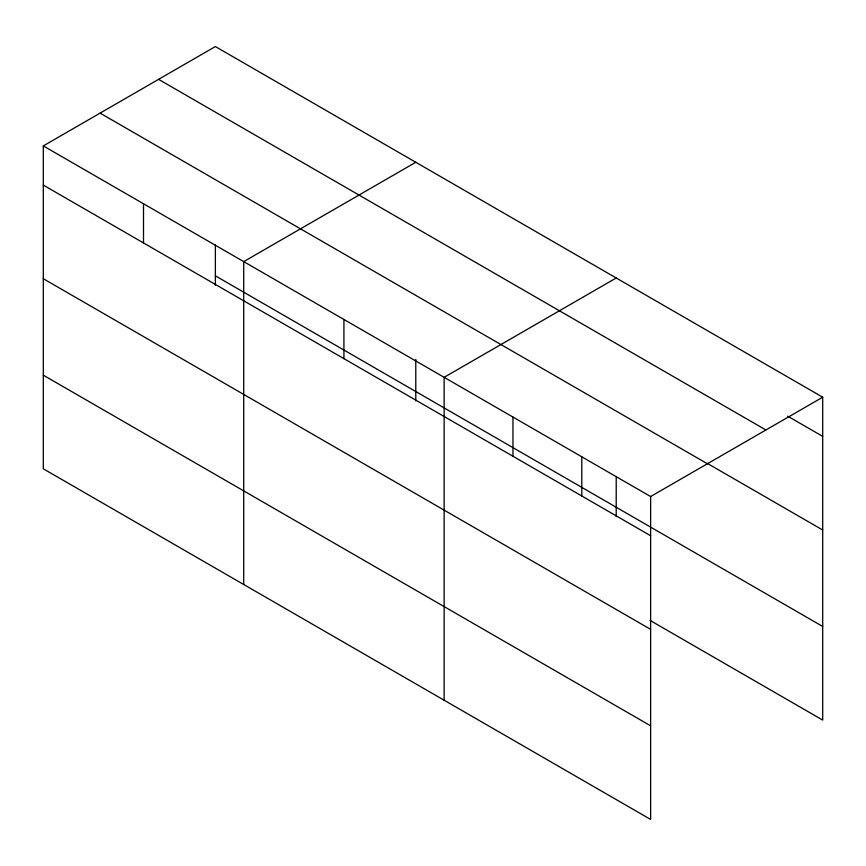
<?xml version="1.0" encoding="UTF-8"?>
<svg xmlns="http://www.w3.org/2000/svg" width="866" height="866" viewBox="0 0 866 866"><rect width="100%" height="100%" fill="white"/><g stroke="black" fill="none" stroke-linecap="round" stroke-linejoin="round"><path stroke-width="1.3" d="M650.626 629.355L650.626 496.543L43.3 145.91L43.3 468.798L650.626 819.442L650.626 629.355L43.3 278.711M650.041 620.402L822.7 720.09L822.7 397.202L215.374 46.558L43.3 145.91M415.788 162.278L243.714 261.619L243.714 584.507M616.213 277.986L444.139 377.327L444.139 700.215M650.626 496.543L822.7 397.202M787.703 416.178L822.7 436.377M158.586 79.347L765.912 429.98M707.208 463.321L822.7 530.003M100.088 113.121L707.414 463.765M215.374 275.832L822.7 626.464M43.3 185.086L650.626 535.729M43.3 375.173L650.626 725.816M616.213 476.441L616.213 516.612M581.8 456.804L581.8 495.991M512.964 417.066L512.964 456.252M415.788 359.39L415.788 400.904M343.921 319.478L343.921 358.654M215.374 245.013L215.374 285.195M143.507 203.77L143.507 242.945"/></g></svg>
